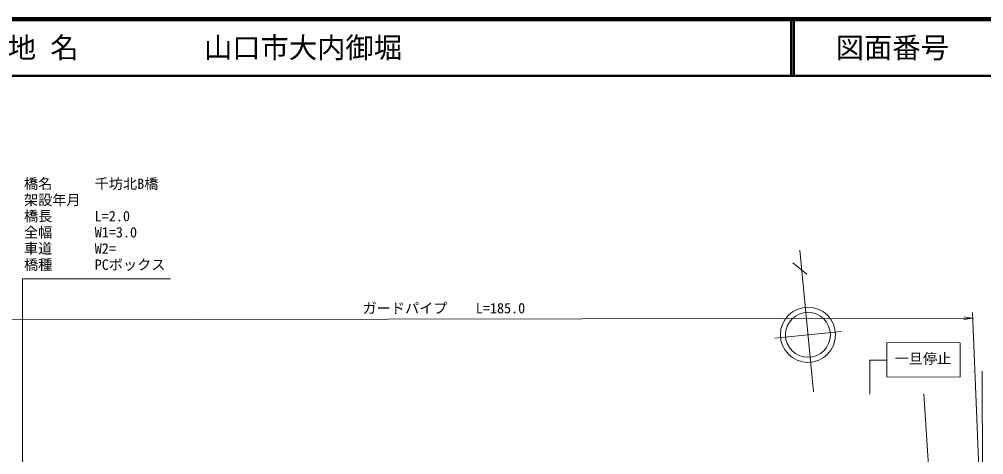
# Model space of a CAD drawing. Units: millimetres, scale not verified. Extents: x 40000 to 680000, y 20000 to 380000.
# Drawn here: x 372407 to 542769, y 303139 to 380000 of the extents above; entities that cross this region are included whole.
import ezdxf
from ezdxf.enums import TextEntityAlignment as Align

# ---------------------------------------------------------------- set-up
doc = ezdxf.new("R2010")
doc.units = ezdxf.units.MM
doc.header["$LTSCALE"] = 1000
for name, color, linetype, lineweight in [('M-BGD', 7, 'Continuous', 13), ('M-BMK-SRVR', 3, 'Continuous', 13), ('M-STR-HTXT', 7, 'Continuous', 13), ('M-STR-STRC', 7, 'Continuous', 13), ('M-TTL', 2, 'Continuous', 140), ('M-TTL-LINE', 7, 'Continuous', 50)]:
    doc.layers.add(name, color=color, linetype=linetype, lineweight=lineweight)
doc.layers.add('M-TTL-TXT', color=7, linetype='Continuous')
doc.styles.add('ＭＳ ゴシック', font='')
doc.styles.get('ＭＳ ゴシック').set_extended_font_data('MS Gothic')

msp = doc.modelspace()

# ---------------------------------------------------------------- linework, layer by layer
at = {"layer": 'M-BGD'}
msp.add_line((542478, 317858), (542643, 288012), dxfattribs=at)
at = {"layer": 'M-BMK-SRVR'}
for p, q in [((512701, 314239), (510286, 339240)), ((509040, 337035), (511532, 335022)), ((505877, 323711), (517619, 324909))]:
    msp.add_line(p, q, dxfattribs=at)
for centre, radius in [((511721, 324309), 4869), ((511720, 324299), 3960)]:
    msp.add_circle(centre, radius, dxfattribs=at)
at = {"layer": 'M-STR-HTXT'}
for p, q in [((540737, 327264), (361041, 326962)), ((540767, 327248), (539265, 327487)), ((540767, 327248), (539269, 326987)), ((542474, 287997), (540776, 328213))]:
    msp.add_line(p, q, dxfattribs=at)
msp.add_lwpolyline([(372962, 282102), (372962, 334206), (399147, 334206)], dxfattribs=at)
at = {"layer": 'M-STR-STRC'}
for p, q in [((525669, 322921), (525653, 316882)), ((538615, 322886), (525669, 322921)), ((538599, 316847), (538615, 322886)), ((525636, 319852), (522630, 319852)), ((522630, 319852), (522630, 313823)), ((525653, 316882), (538599, 316847)), ((532193, 313896), (534082, 285010))]:
    msp.add_line(p, q, dxfattribs=at)
at = {"layer": 'M-TTL'}
msp.add_line((680000, 380000), (40000, 380000), dxfattribs=at)
at = {"layer": 'M-TTL-LINE'}
for p, q in [((508747, 380000), (508747, 370000)), ((509247, 380000), (509247, 370000)), ((40000, 370000), (680000, 370000))]:
    msp.add_line(p, q, dxfattribs=at)

# ---------------------------------------------------------------- texts
at = {"layer": 'M-STR-HTXT', "style": 'ＭＳ ゴシック'}
for s, p in [('橋名\u3000\u3000\u3000千坊北B橋', (373238, 351888)), ('架設年月\u3000', (373238, 349032)), ('橋長\u3000\u3000\u3000L=2.0', (373238, 346176)), ('全幅\u3000\u3000\u3000W1=3.0', (373238, 343320)), ('車道\u3000\u3000\u3000W2=', (373238, 340464)), ('橋種\u3000\u3000\u3000PCボックス', (373238, 337608))]:
    msp.add_text(s, height=1832, dxfattribs=at).set_placement(p, align=Align.TOP_LEFT)
msp.add_text('ガードパイプ\u3000\u3000L=185.0', height=1833, dxfattribs=at).set_placement((433044, 327538), align=Align.BOTTOM_LEFT)
at = {"layer": 'M-STR-STRC', "style": 'ＭＳ ゴシック'}
msp.add_text('一旦停止', height=1833, dxfattribs=at).set_placement((527034, 318646), align=Align.BOTTOM_LEFT)
at = {"layer": 'M-TTL-TXT', "style": 'ＭＳ ゴシック'}
for s, p in [('地 名', (370380, 375000)), ('山口市大内御堀', (405024, 375000))]:
    msp.add_text(s, height=3666, dxfattribs=at).set_placement(p, align=Align.MIDDLE_LEFT)
msp.add_text('図面番号', height=3666, dxfattribs=at).set_placement((526622, 375000), align=Align.MIDDLE_CENTER)

doc.saveas('drawing.dxf')
